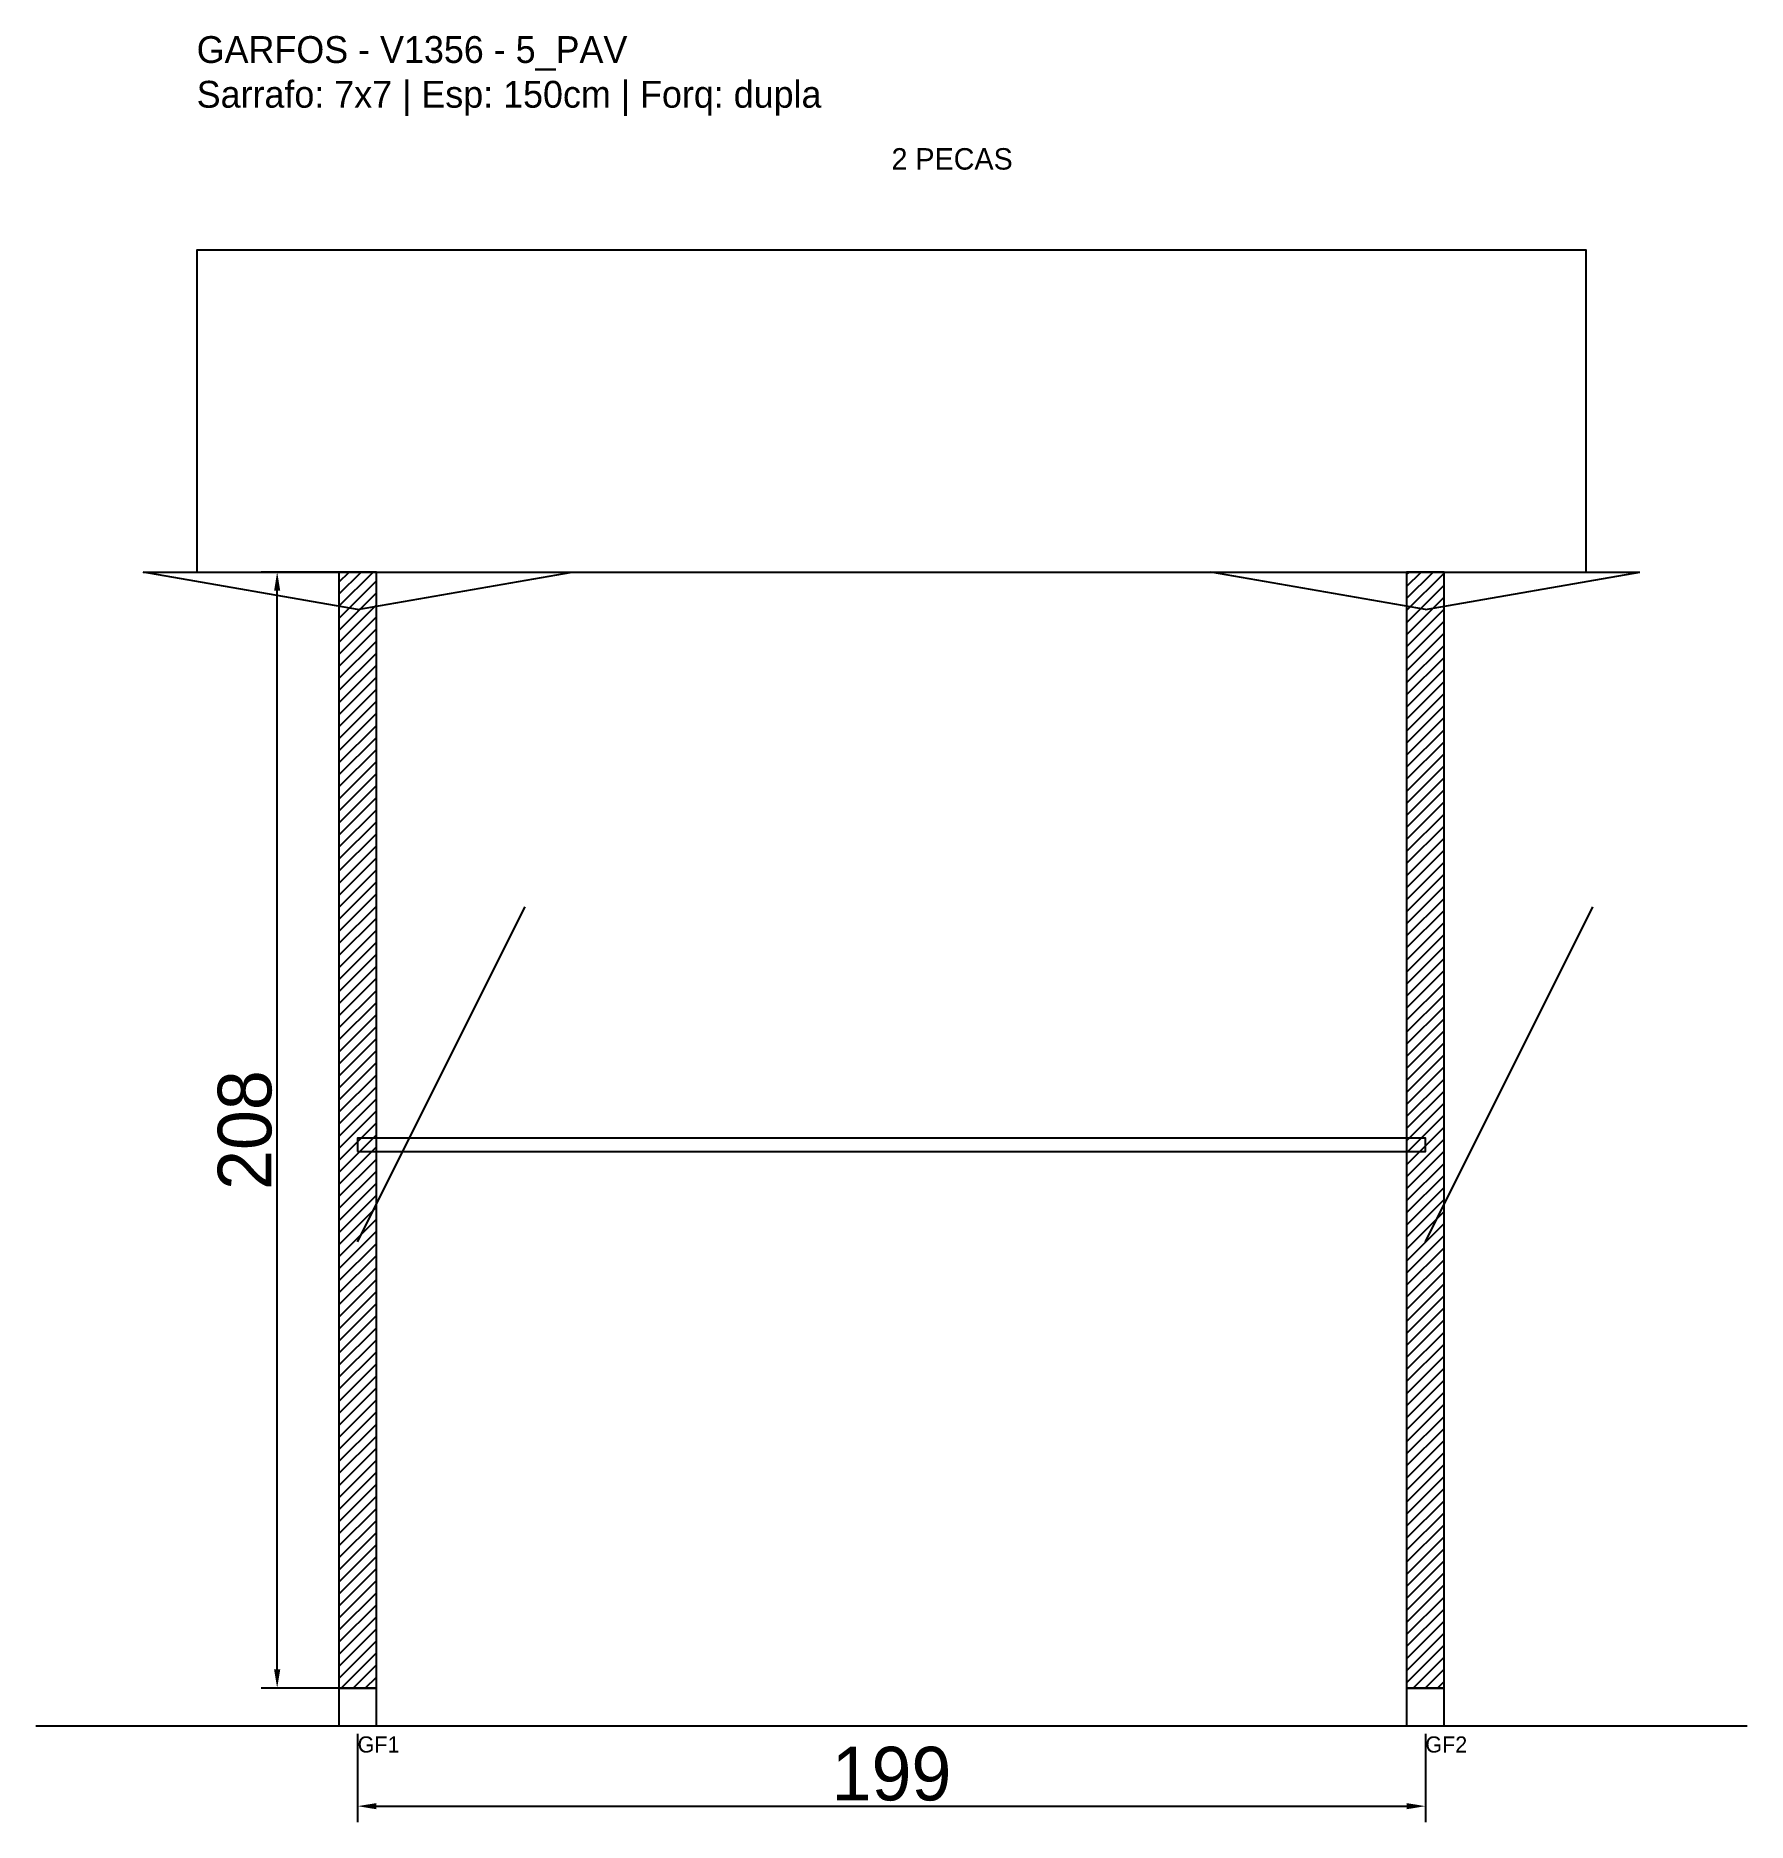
# Model space of a CAD drawing. Header units: metres. Extents: x -30 to 289, y -25 to 308.
import ezdxf

# ---------------------------------------------------------------- set-up
doc = ezdxf.new("R2010")
doc.units = ezdxf.units.M
for name, color, linetype in [('BARRA_ANCORAGEM', 1, 'Continuous'), ('COTA', 241, 'Continuous'), ('GARFOS OK', 3, 'Continuous'), ('NOME DA VIGA', 6, 'Continuous'), ('SARR_7x7', 40, 'Continuous'), ('TIRAS REESCORAMENTO', 252, 'Continuous'), ('VIGAS', 3, 'Continuous')]:
    doc.layers.add(name, color=color, linetype=linetype)
doc.dimstyles.new('EZ DXF', dxfattribs={"dimtxt": 10, "dimasz": 3.5, "dimexe": 3, "dimexo": 1.5, "dimgap": 1, "dimtad": 1, "dimdec": 1, "dimdsep": 46, "dimcen": 2.5, "dimazin": 3, "dimtfac": 1, "dimtmove": 0, "dimatfit": 3})

msp = doc.modelspace()

# ---------------------------------------------------------------- hatches: boundary and pattern name
at = {"layer": 'COTA'}
h = msp.add_hatch(dxfattribs=at)
h.set_pattern_fill('ANSI31', scale=0.5)
h.paths.add_polyline_path([(26.5, 0), (33.5, 0), (33.5, 208), (26.5, 208)])
h = msp.add_hatch(dxfattribs=at)
h.set_pattern_fill('ANSI31', scale=0.5)
h.paths.add_polyline_path([(225.5, 0), (232.5, 0), (232.5, 208), (225.5, 208)])

# ---------------------------------------------------------------- linework, layer by layer
at = {"layer": 'BARRA_ANCORAGEM'}
for p, q in [((30, 83.2), (61.2, 145.6)), ((229, 83.2), (260.2, 145.6))]:
    msp.add_line(p, q, dxfattribs=at)
at = {"layer": 'GARFOS OK'}
for p, q in [((30, 201), (-10, 208)), ((-10, 208), (70, 208)), ((30, 201), (70, 208)), ((229, 201), (189, 208)), ((189, 208), (269, 208)), ((229, 201), (269, 208))]:
    msp.add_line(p, q, dxfattribs=at)
at = {"layer": 'GARFOS OK', "linetype": 'CONTINUOUS'}
msp.add_line((-30, -7), (289, -7), dxfattribs=at)
at = {"layer": 'GARFOS OK'}
for points in [[(26.5, 0), (33.5, 0), (33.5, 208), (26.5, 208), (26.5, 0)], [(225.5, 0), (232.5, 0), (232.5, 208), (225.5, 208), (225.5, 0)]]:
    msp.add_lwpolyline(points, dxfattribs=at)
at = {"layer": 'SARR_7x7'}
for points in [[(26.5, -7), (33.5, -7), (33.5, 0), (26.5, 0), (26.5, -7)], [(225.5, -7), (232.5, -7), (232.5, 0), (225.5, 0), (225.5, -7)]]:
    msp.add_lwpolyline(points, dxfattribs=at)
at = {"layer": 'TIRAS REESCORAMENTO'}
msp.add_lwpolyline([(30, 100), (229, 100), (229, 102.5), (30, 102.5), (30, 100)], dxfattribs=at)
at = {"layer": 'VIGAS'}
msp.add_lwpolyline([(0, 208), (259, 208), (259, 268), (0, 268), (0, 208)], dxfattribs=at)

# ---------------------------------------------------------------- texts
at = {"layer": 'NOME DA VIGA'}
for s, height, p in [('2 PECAS', 4, (129.5, 283)), ('GF1', 3, (30, -12)), ('GF2', 3, (229, -12))]:
    msp.add_text(s, height=height, dxfattribs=at).set_placement(p)
at = {"layer": 'NOME DA VIGA', "insert": (0, 293), "char_height": 5, "attachment_point": 7}
msp.add_mtext('GARFOS - V1356 - 5_PAV\\PSarrafo: 7x7 | Esp: 150cm | Forq: dupla', dxfattribs=at)

# ---------------------------------------------------------------- dimensions: what is measured, and where the dimension line sits
at = {"layer": 'COTA'}
msp.add_linear_dim(base=(15, 0), p1=(30, 0), p2=(30, 208), angle=90, dimstyle='EZ DXF', dxfattribs=at).render()
msp.add_linear_dim(base=(30, -22), p1=(30, -7), p2=(229, -7), dimstyle='EZ DXF', dxfattribs=at).render()

doc.saveas('drawing.dxf')
